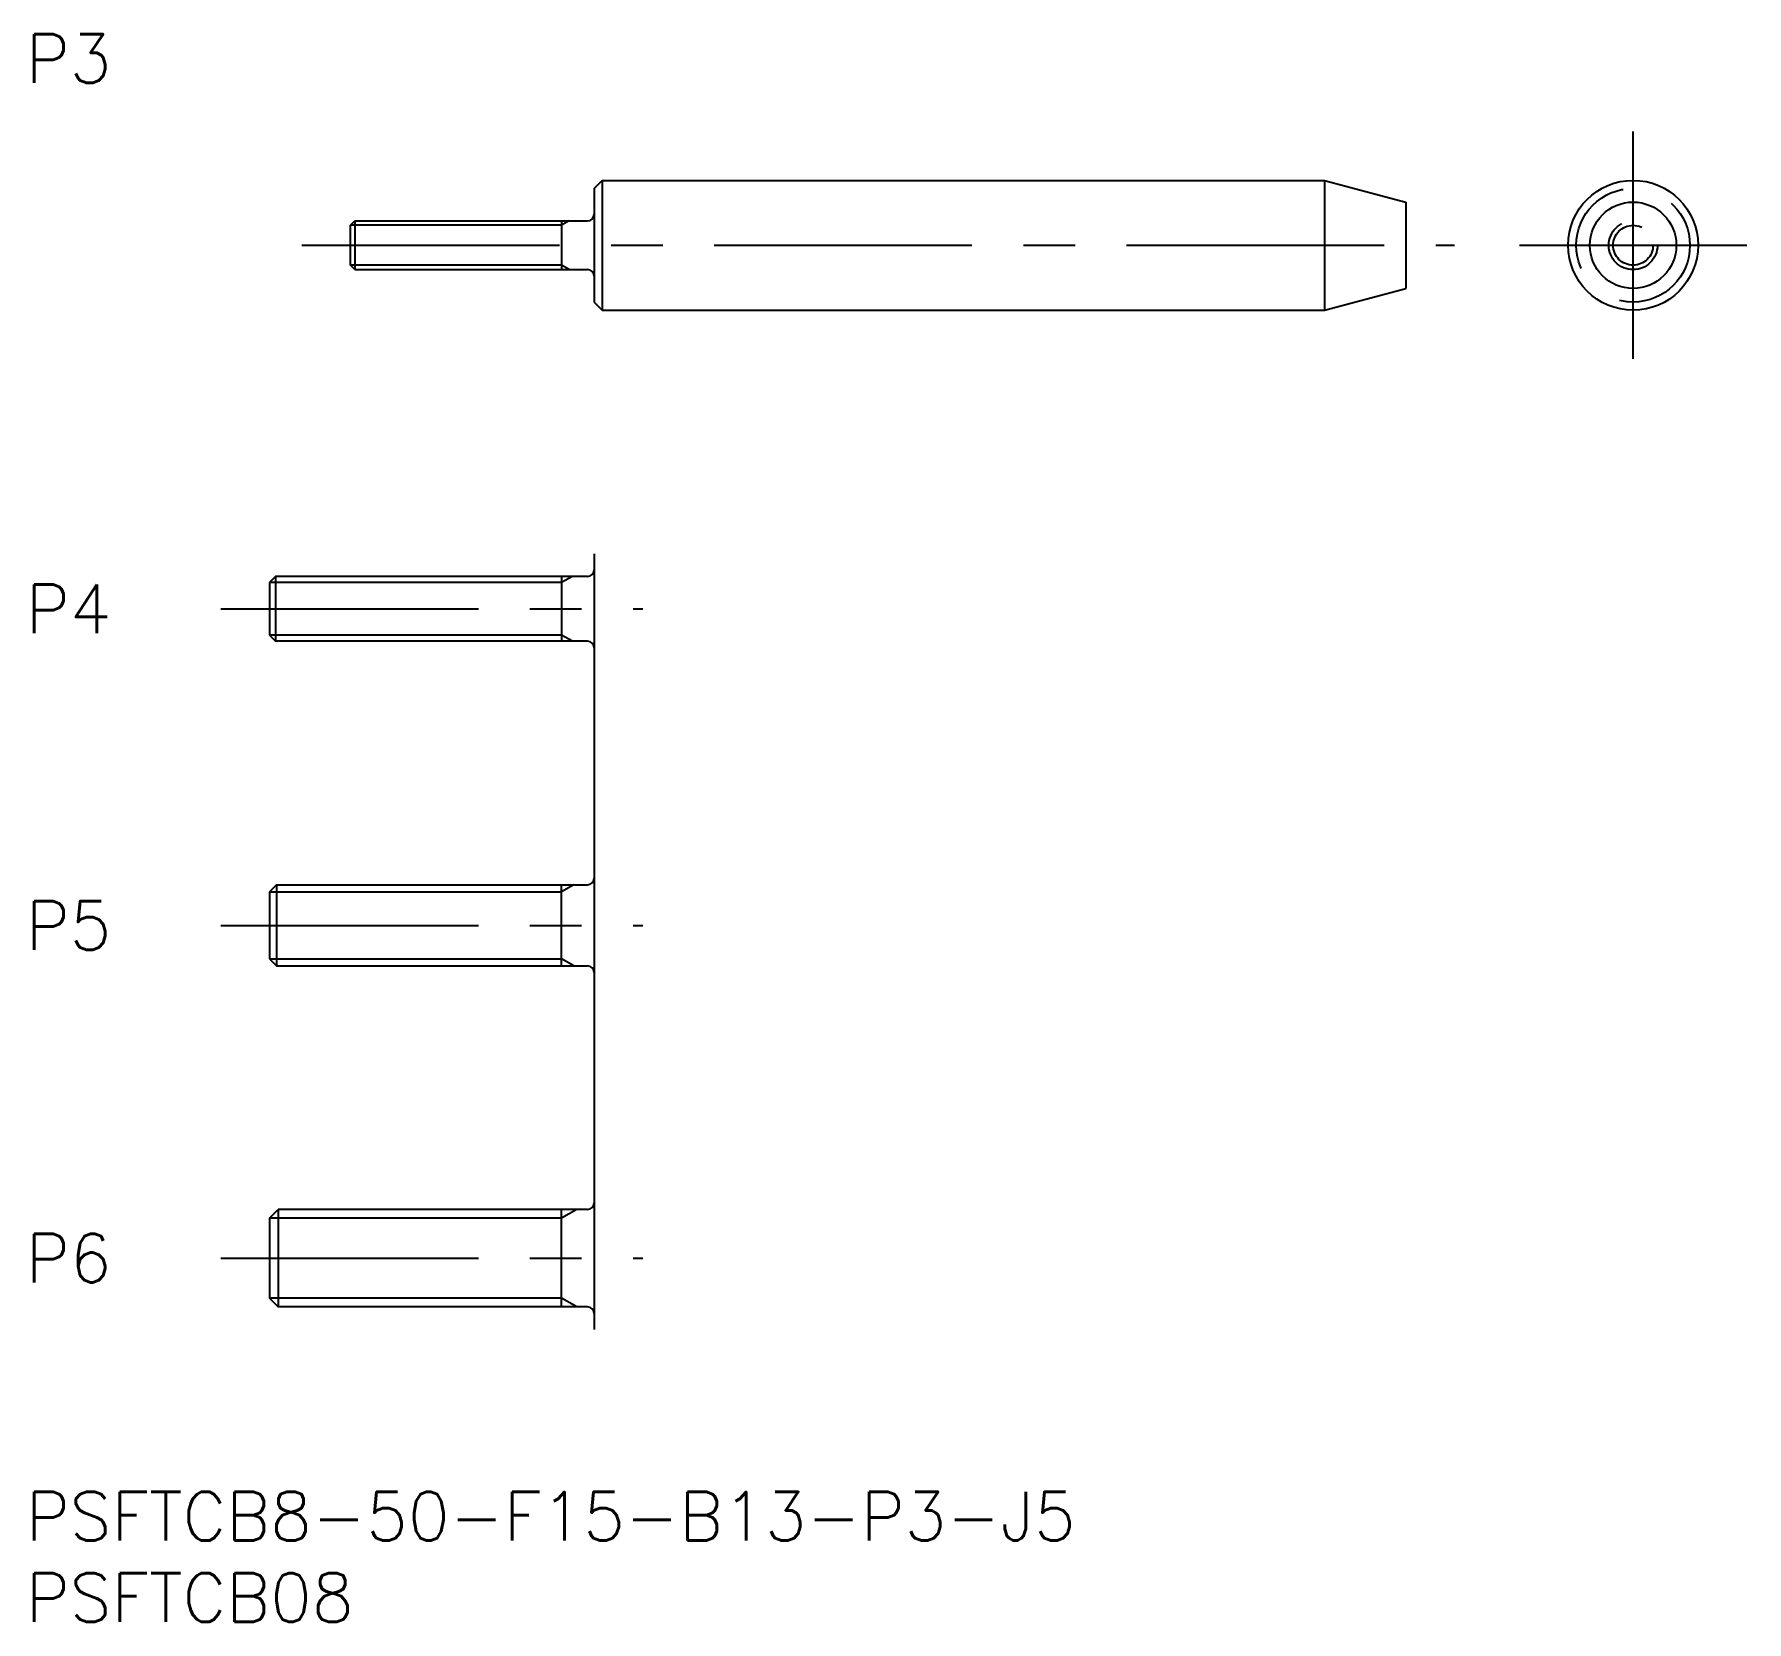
# Model space of a CAD drawing. Extents: x 1 to 106, y -8 to 90.
import ezdxf

# ---------------------------------------------------------------- set-up
doc = ezdxf.new("R2010")
doc.units = 0
doc.header["$LTSCALE"] = 0.5
doc.linetypes.add('CENTER', pattern=[50.8, 31.75, -6.35, 6.35, -6.35])
doc.linetypes.add('DASHED', pattern=[19.05, 12.7, -6.35])
for name, color, linetype in [('MSM_CENTER', 1, 'CENTER'), ('MSM_CONTINUOUS', 7, 'CONTINUOUS'), ('MSM_DASHED', 4, 'DASHED'), ('MSM_NARROW', 5, 'CONTINUOUS'), ('MSM_PART_NUMBER', 7, 'CONTINUOUS')]:
    doc.layers.add(name, color=color, linetype=linetype)
doc.styles.get("Standard").update_dxf_attribs({"font": 'txt.shx', "height": 1.5, "bigfont": 'bigfont.shx'})

# ---------------------------------------------------------------- blocks, each defined once
blk = doc.blocks.new('*U24')
at = {"layer": 'MSM_PART_NUMBER'}
blk.add_text('PSFTCB8-50-F15-B13-P3-J5', height=3, dxfattribs=at).set_placement((0, -3))
blk = doc.blocks.new('*U25')
at = {"layer": 'MSM_PART_NUMBER'}
blk.add_text('PSFTCB08', height=3, dxfattribs=at).set_placement((0, -8))
blk = doc.blocks.new('*U27')
at = {"layer": 'MSM_PART_NUMBER'}
blk.add_text('P4', height=3, dxfattribs=at).set_placement((0, 52.9))
blk = doc.blocks.new('*U28')
at = {"layer": 'MSM_PART_NUMBER'}
blk.add_text('P5', height=3, dxfattribs=at).set_placement((0, 33.4))
blk = doc.blocks.new('*U29')
at = {"layer": 'MSM_PART_NUMBER'}
blk.add_text('P6', height=3, dxfattribs=at).set_placement((0, 12.9))
blk = doc.blocks.new('*U30')
at = {"layer": 'MSM_PART_NUMBER'}
blk.add_text('P3', height=3, dxfattribs=at).set_placement((0, 86.8))

msp = doc.modelspace()

# ---------------------------------------------------------------- linework, layer by layer
at = {"layer": 'MSM_CENTER'}
for p, q in [((99, 69.8), (99, 83.8)), ((17, 76.8), (88, 76.8)), ((92, 76.8), (106, 76.8)), ((12, 54.4), (38, 54.4)), ((12, 34.9), (38, 34.9)), ((12, 14.4), (38, 14.4))]:
    msp.add_line(p, q, dxfattribs=at)
at = {"layer": 'MSM_CONTINUOUS'}
for p, q in [((35, 80.3), (35.5, 80.8)), ((35, 80.3), (35, 73.3)), ((35.5, 80.8), (80, 80.8)), ((35.5, 80.8), (35.5, 72.8)), ((80, 80.8), (80, 72.8)), ((80, 80.8), (85, 79.46)), ((85, 79.46), (85, 74.14)), ((20, 78.03), (20.27, 78.3)), ((20.27, 78.3), (34.6, 78.3)), ((20.27, 78.3), (20.27, 75.3)), ((33, 78.3), (33, 75.3)), ((20, 75.57), (20, 78.03)), ((20.27, 75.3), (20, 75.57)), ((20.27, 75.3), (34.6, 75.3)), ((80, 72.8), (85, 74.14)), ((35, 73.3), (35.5, 72.8)), ((35.5, 72.8), (80, 72.8)), ((35, 57.8), (35, 10)), ((15.38, 56.4), (15, 56.02)), ((15, 56.02), (15, 52.78)), ((15.38, 56.4), (15.38, 52.4)), ((34.6, 56.4), (15.38, 56.4)), ((33, 56.4), (33, 52.4)), ((15, 52.78), (15.38, 52.4)), ((34.6, 52.4), (15.38, 52.4)), ((15.43, 37.4), (15, 36.97)), ((15, 36.97), (15, 32.83)), ((15.43, 37.4), (15.43, 32.4)), ((15.43, 37.4), (34.6, 37.4)), ((33, 32.4), (33, 37.4)), ((15, 32.83), (15.43, 32.4)), ((15.43, 32.4), (34.6, 32.4)), ((15, 16.86), (15.54, 17.4)), ((15.54, 17.4), (15.54, 11.4)), ((34.6, 17.4), (15.54, 17.4)), ((33, 11.4), (33, 17.4)), ((15, 16.86), (15, 11.94)), ((15, 11.94), (15.54, 11.4)), ((34.6, 11.4), (15.54, 11.4))]:
    msp.add_line(p, q, dxfattribs=at)
for radius in [4, 2.66]:
    msp.add_circle((99, 76.8), radius, dxfattribs=at)
for centre, start, end in [((34.6, 78.7), 270, 0), ((34.6, 74.9), 0, 90), ((34.6, 56.8), 270, 0), ((34.6, 52), 0, 90), ((34.6, 37.8), 270, 0), ((34.6, 32), 0, 90), ((34.6, 17.8), 270, 0), ((34.6, 11), 0, 90)]:
    msp.add_arc(centre, 0.4, start, end, dxfattribs=at)
at = {"layer": 'MSM_DASHED'}
for radius in [3.5, 1.5, 1.23]:
    msp.add_circle((99, 76.8), radius, dxfattribs=at)
at = {"layer": 'MSM_NARROW'}
for p, q in [((33.47, 78.3), (33, 78.03)), ((33, 78.03), (20, 78.03)), ((33, 75.57), (20, 75.57)), ((33.47, 75.3), (33, 75.57)), ((33, 56.02), (15, 56.02)), ((33.66, 56.4), (33, 56.02)), ((33, 52.78), (15, 52.78)), ((33.66, 52.4), (33, 52.78)), ((15, 36.97), (33, 36.97)), ((33.75, 37.4), (33, 36.97)), ((15, 32.83), (33, 32.83)), ((33.75, 32.4), (33, 32.83)), ((33.94, 17.4), (33, 16.86)), ((33, 16.86), (15, 16.86)), ((33, 11.94), (15, 11.94)), ((33.94, 11.4), (33, 11.94))]:
    msp.add_line(p, q, dxfattribs=at)

# ---------------------------------------------------------------- block references
at = {"layer": 'MSM_CONTINUOUS'}
for name in ['*U30', '*U27', '*U28', '*U29', '*U24', '*U25']:
    msp.add_blockref(name, (0, 0), dxfattribs=at)

doc.saveas('drawing.dxf')
